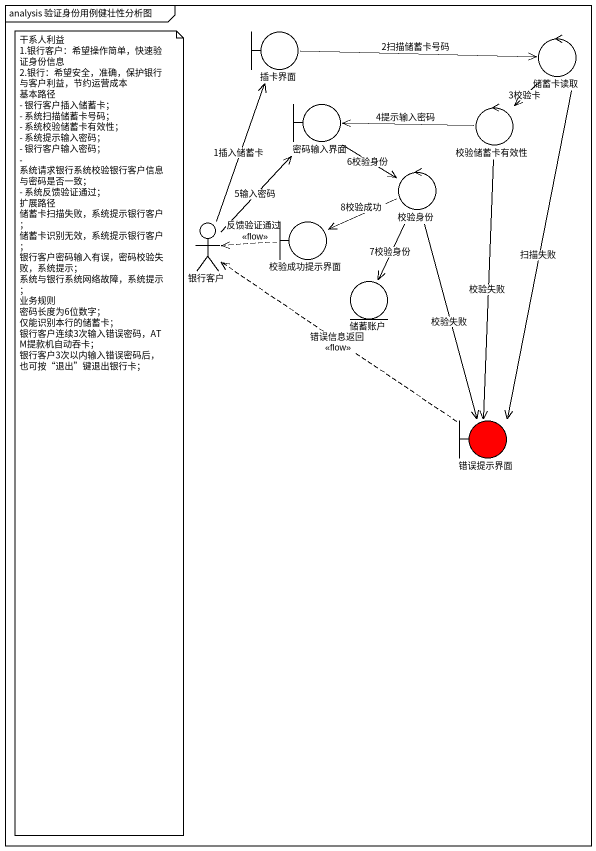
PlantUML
@startuml
mainframe analysis 验证身份用例健壮性分析图
boundary 插卡界面
control 储蓄卡读取
boundary 密码输入界面
control 校验储蓄卡有效性
control 校验身份
actor 银行客户
boundary 校验成功提示界面
entity 储蓄账户
boundary 错误提示界面 #FF0000
插卡界面 -right-> 储蓄卡读取 : 2扫描储蓄卡号码
储蓄卡读取 --> 校验储蓄卡有效性 : 3校验卡
储蓄卡读取 --> 错误提示界面 : 扫描失败
密码输入界面 --> 校验身份 : 6校验身份
校验储蓄卡有效性 -left-> 密码输入界面 : 4提示输入密码
校验储蓄卡有效性 --> 错误提示界面 : 校验失败
校验身份 -left-> 校验成功提示界面 : 8校验成功
校验身份 --> 储蓄账户 : 7校验身份
校验身份 --> 错误提示界面 : 校验失败
银行客户 -up-> 插卡界面 : 1插入储蓄卡
银行客户 -up-> 密码输入界面 : 5输入密码
校验成功提示界面 .left.> 银行客户 : 反馈验证通过\n<<flow>>
错误提示界面 .up.> 银行客户 : 错误信息返回\n<<flow>>
note as N1
  干系人利益
  1.银行客户：希望操作简单，快速验证身份信息
  2.银行：希望安全，准确，保护银行与客户利益，节约运营成本
  基本路径
  - 银行客户插入储蓄卡；
  - 系统扫描储蓄卡号码；
  - 系统校验储蓄卡有效性；
  - 系统提示输入密码；
  - 银行客户输入密码；
  - 系统请求银行系统校验银行客户信息与密码是否一致；
  - 系统反馈验证通过；
  扩展路径
  储蓄卡扫描失败，系统提示银行客户；
  储蓄卡识别无效，系统提示银行客户；
  银行客户密码输入有误，密码校验失败，系统提示；
  系统与银行系统网络故障，系统提示；
  业务规则
  密码长度为6位数字；
  仅能识别本行的储蓄卡；
  银行客户连续3次输入错误密码，ATM提款机自动吞卡；
  银行客户3次以内输入错误密码后，也可按“退出”键退出银行卡；
end note
@enduml
